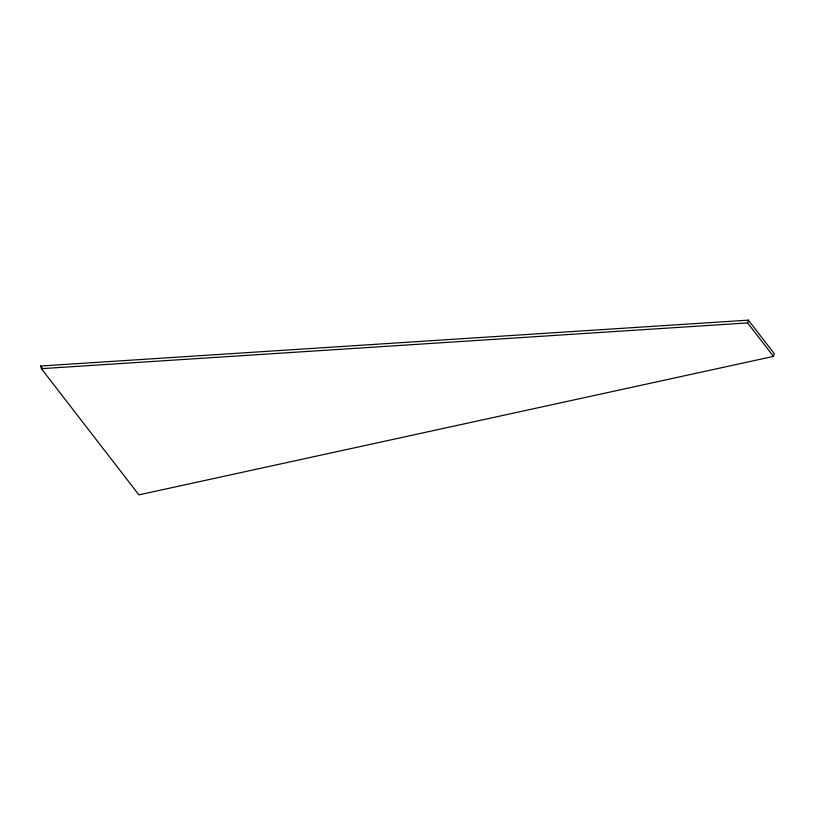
<?xml version="1.0" encoding="UTF-8"?>
<svg xmlns="http://www.w3.org/2000/svg" width="815" height="815" viewBox="0 0 815 815"><rect width="100%" height="100%" fill="white"/><g stroke="black" fill="none" stroke-linecap="round" stroke-linejoin="round"><path stroke-width="1.22" d="M773.486 356.389L747.61 322.913L748.374 320.142L40.75 366.006L41.382 368.675L138.907 494.858L773.486 356.389L774.25 353.618L748.374 320.142M41.382 368.675L747.61 322.913M40.75 366.006L42.299 368.013"/></g></svg>
